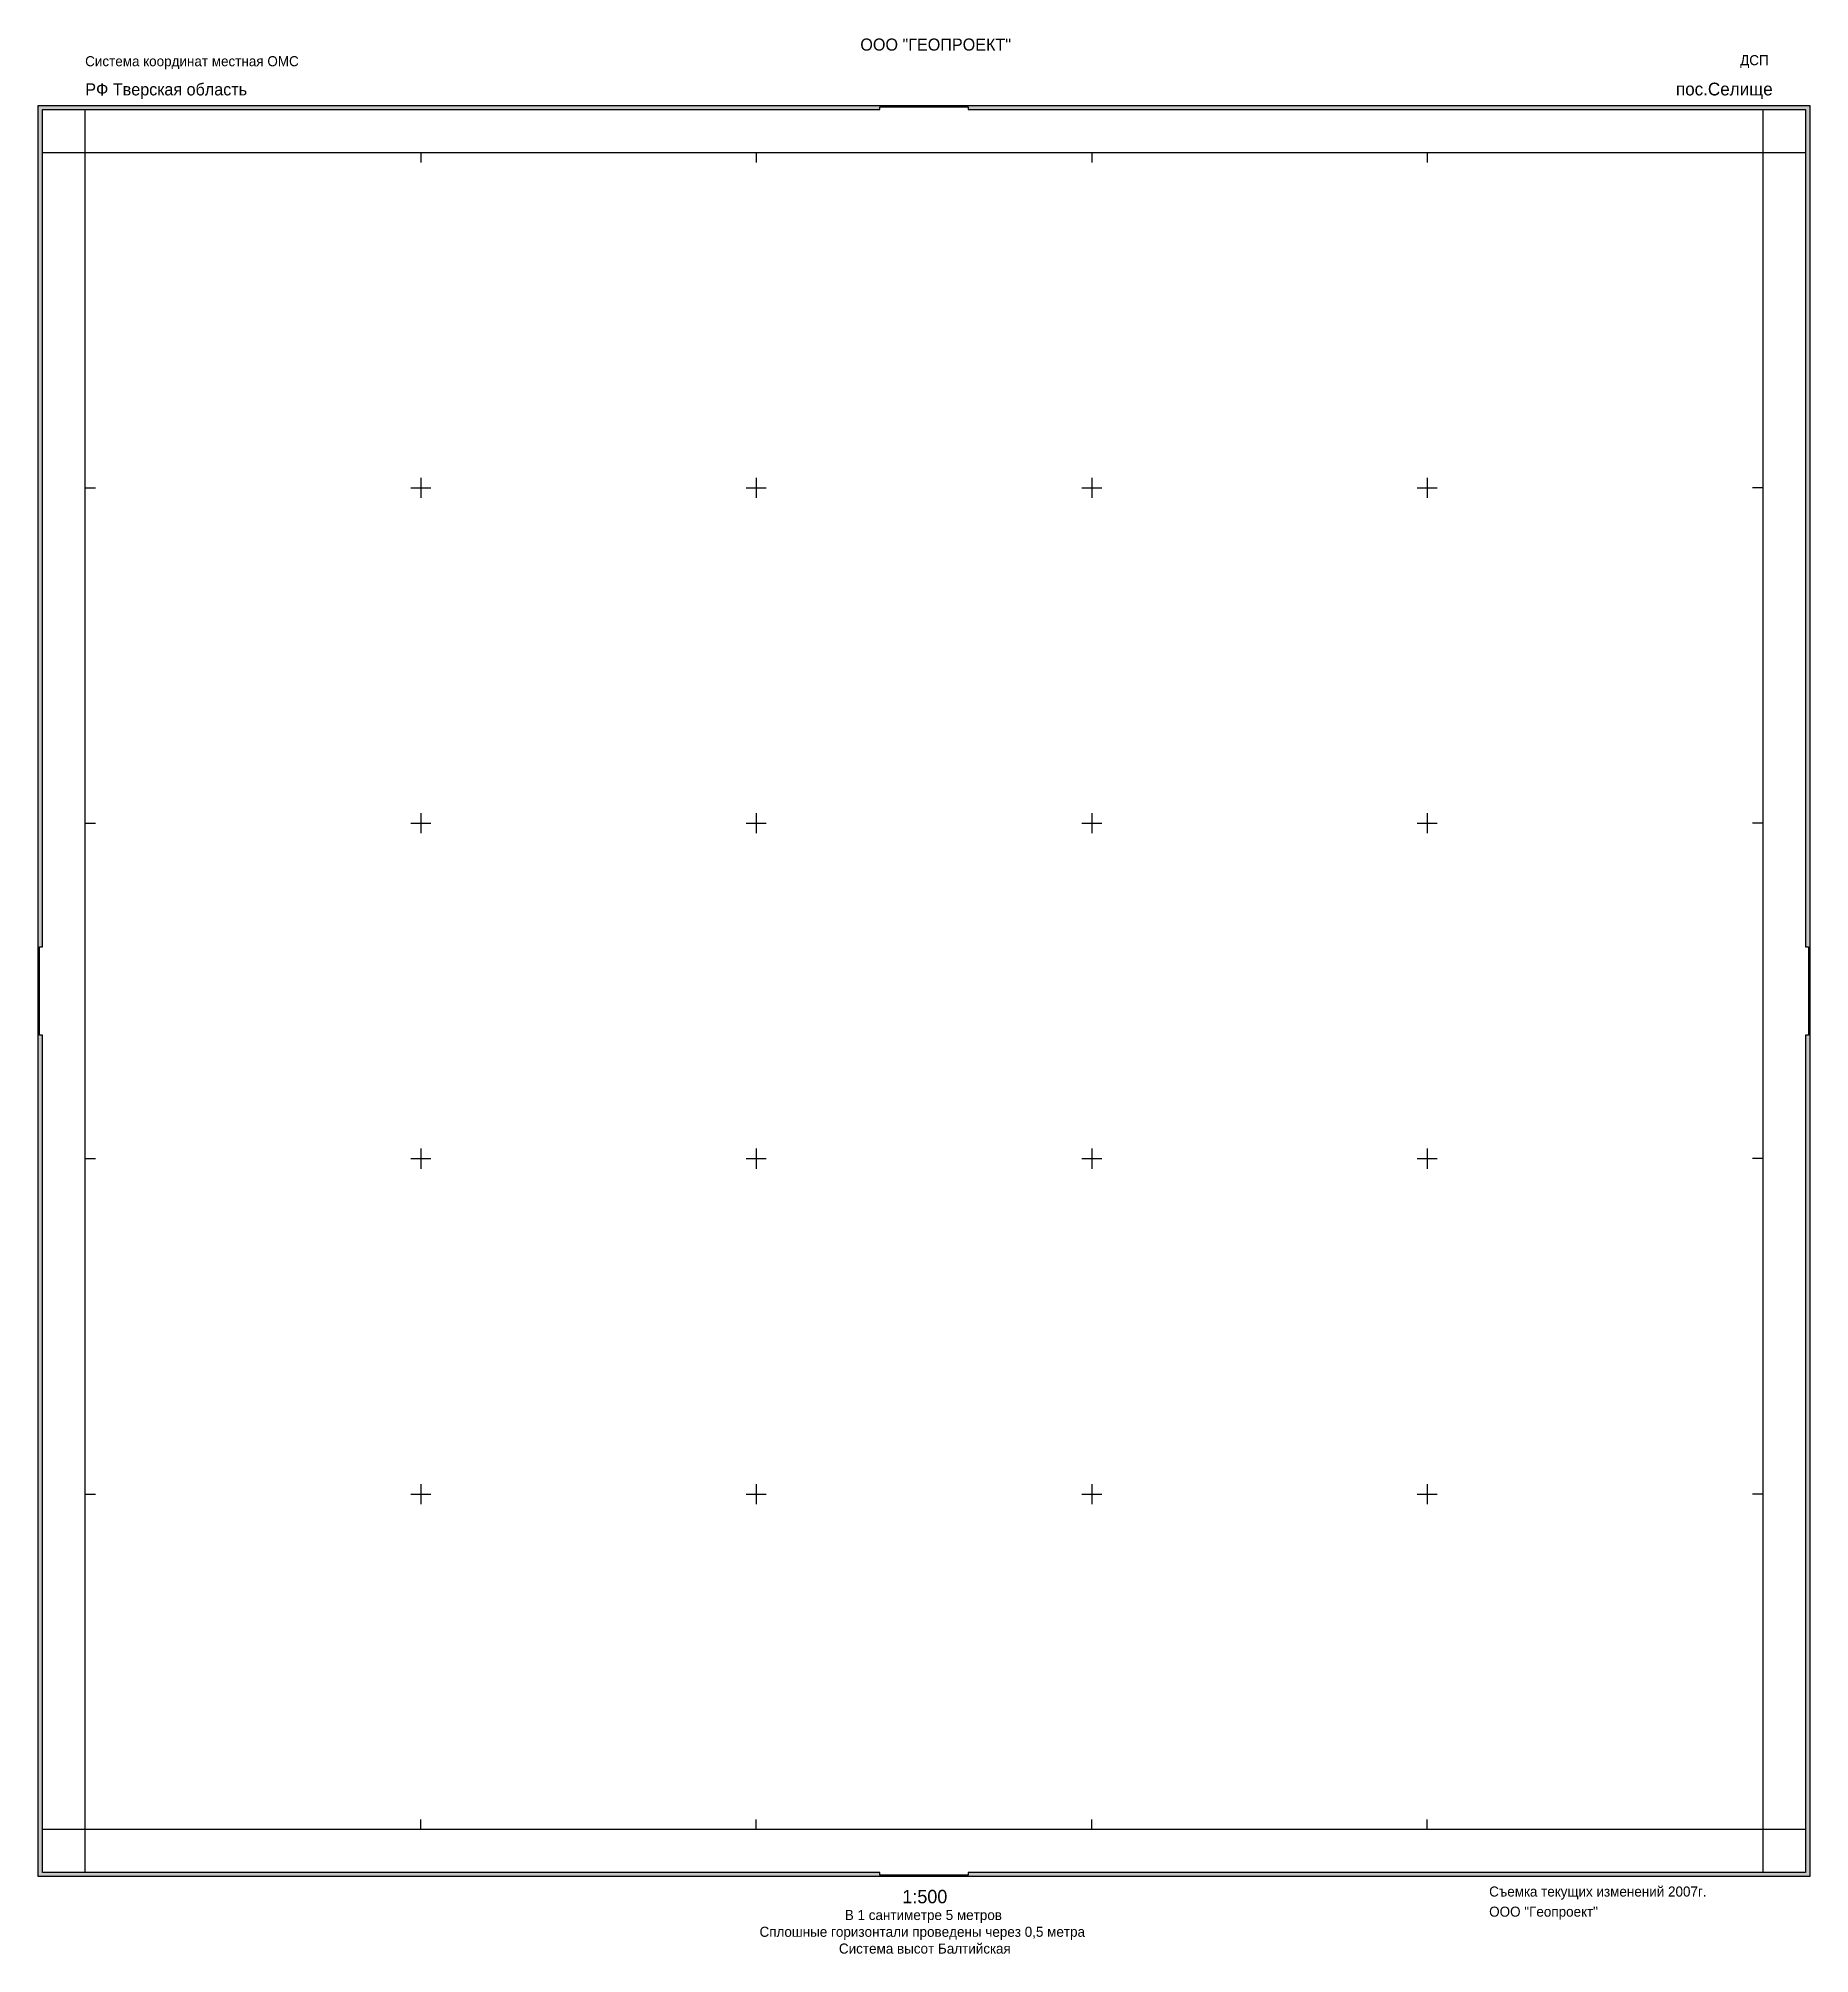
# Model space of a CAD drawing. Header units: metres. Extents: x 21158 to 21422, y 9796 to 10082.
import ezdxf

# ---------------------------------------------------------------- set-up
doc = ezdxf.new("R2010")
doc.units = ezdxf.units.M
doc.layers.add('Формат', color=7, linetype='Continuous')
doc.styles.add('Древний курсив полужирный (Д-432)', font='d432.ttf')
doc.styles.add('Рубленый широкий (Р-151)', font='d431.ttf')
doc.styles.add('Топографический полужирный (Т-132)', font='t132.ttf')

msp = doc.modelspace()

# ---------------------------------------------------------------- hatches: boundary and pattern name
at = {"layer": 'Формат', "linetype": 'Continuous'}
h = msp.add_hatch(color=256, dxfattribs=at)
h.paths.add_polyline_path([(21421.14, 9946.36), (21421.54, 9946.36), (21421.54, 9933.17), (21421.14, 9933.17), (21421.14, 9808.36), (21296.33, 9808.36), (21296.33, 9807.96), (21283.15, 9807.96), (21283.15, 9808.36), (21158.34, 9808.36), (21158.34, 9933.17), (21157.94, 9933.17), (21157.94, 9946.36), (21158.34, 9946.36), (21158.34, 10071.16), (21283.15, 10071.16), (21283.15, 10071.56), (21296.33, 10071.56), (21296.33, 10071.16), (21421.14, 10071.16)], flags=16)
h.paths.add_polyline_path([(21157.74, 10071.76), (21421.74, 10071.76), (21421.74, 9807.76), (21157.74, 9807.76)])

# ---------------------------------------------------------------- linework, layer by layer
for p, q in [((21164.74, 9808.36), (21164.74, 10071.16)), ((21414.74, 10071.16), (21414.74, 9808.36)), ((21158.34, 10064.76), (21421.14, 10064.76)), ((21421.14, 9814.76), (21158.34, 9814.76))]:
    msp.add_line(p, q, dxfattribs=at)
at = {"layer": 'Формат', "color": 72, "linetype": 'Continuous'}
for p, q in [((21214.74, 10064.76), (21214.74, 10063.26)), ((21264.74, 10064.76), (21264.74, 10063.26)), ((21314.74, 10064.76), (21314.74, 10063.26)), ((21364.74, 10064.76), (21364.74, 10063.26)), ((21164.74, 10014.76), (21166.24, 10014.76)), ((21213.24, 10014.76), (21216.24, 10014.76)), ((21214.74, 10016.26), (21214.74, 10013.26)), ((21263.24, 10014.76), (21266.24, 10014.76)), ((21264.74, 10016.26), (21264.74, 10013.26)), ((21313.24, 10014.76), (21316.24, 10014.76)), ((21314.74, 10016.26), (21314.74, 10013.26)), ((21363.24, 10014.76), (21366.24, 10014.76)), ((21364.74, 10016.26), (21364.74, 10013.26)), ((21414.74, 10014.76), (21413.24, 10014.76)), ((21214.74, 9966.26), (21214.74, 9963.26)), ((21264.74, 9966.26), (21264.74, 9963.26)), ((21314.74, 9966.26), (21314.74, 9963.26)), ((21364.74, 9966.26), (21364.74, 9963.26)), ((21164.74, 9964.76), (21166.24, 9964.76)), ((21213.24, 9964.76), (21216.24, 9964.76)), ((21263.24, 9964.76), (21266.24, 9964.76)), ((21313.24, 9964.76), (21316.24, 9964.76)), ((21363.24, 9964.76), (21366.24, 9964.76)), ((21414.74, 9964.76), (21413.24, 9964.76)), ((21164.74, 9914.76), (21166.24, 9914.76)), ((21213.24, 9914.76), (21216.24, 9914.76)), ((21214.74, 9916.26), (21214.74, 9913.26)), ((21263.24, 9914.76), (21266.24, 9914.76)), ((21264.74, 9916.26), (21264.74, 9913.26)), ((21313.24, 9914.76), (21316.24, 9914.76)), ((21314.74, 9916.26), (21314.74, 9913.26)), ((21363.24, 9914.76), (21366.24, 9914.76)), ((21364.74, 9916.26), (21364.74, 9913.26)), ((21414.74, 9914.76), (21413.24, 9914.76)), ((21214.74, 9866.26), (21214.74, 9863.26)), ((21264.74, 9866.26), (21264.74, 9863.26)), ((21314.74, 9866.26), (21314.74, 9863.26)), ((21364.74, 9866.26), (21364.74, 9863.26)), ((21164.74, 9864.76), (21166.24, 9864.76)), ((21213.24, 9864.76), (21216.24, 9864.76)), ((21263.24, 9864.76), (21266.24, 9864.76)), ((21313.24, 9864.76), (21316.24, 9864.76)), ((21363.24, 9864.76), (21366.24, 9864.76)), ((21414.74, 9864.76), (21413.24, 9864.76)), ((21214.74, 9814.76), (21214.74, 9816.26)), ((21264.74, 9814.76), (21264.74, 9816.26)), ((21314.74, 9814.76), (21314.74, 9816.26)), ((21364.74, 9814.76), (21364.74, 9816.26))]:
    msp.add_line(p, q, dxfattribs=at)
at = {"layer": 'Формат', "linetype": 'Continuous', "flags": 128}
for points in [[(21157.74, 10071.76), (21421.74, 10071.76), (21421.74, 9807.76), (21157.74, 9807.76)], [(21421.14, 9946.36), (21421.54, 9946.36), (21421.54, 9933.17), (21421.14, 9933.17), (21421.14, 9808.36), (21296.33, 9808.36), (21296.33, 9807.96), (21283.15, 9807.96), (21283.15, 9808.36), (21158.34, 9808.36), (21158.34, 9933.17), (21157.94, 9933.17), (21157.94, 9946.36), (21158.34, 9946.36), (21158.34, 10071.16), (21283.15, 10071.16), (21283.15, 10071.56), (21296.33, 10071.56), (21296.33, 10071.16), (21421.14, 10071.16)]]:
    msp.add_lwpolyline(points, close=True, dxfattribs=at)

# ---------------------------------------------------------------- texts
at = {"layer": 'Формат', "linetype": 'Continuous'}
for s, height, style, p in [('ООО "ГЕОПРОЕКТ"', 1.8, 'Топографический полужирный (Т-132)', (21280.25, 10079.94)), ('ДСП', 1.5, 'Древний курсив полужирный (Д-432)', (21411.38, 10077.76)), ('Система координат местная ОМС', 1.5, 'Рубленый широкий (Р-151)', (21164.72, 10077.61)), ('РФ Тверская область', 1.8, 'Топографический полужирный (Т-132)', (21164.74, 10073.26)), ('пос.Селище', 1.9, 'Топографический полужирный (Т-132)', (21401.81, 10073.26)), ('1:500', 2, 'Топографический полужирный (Т-132)', (21286.52, 9803.76)), ('Съемка текущих изменений 2007г.', 1.5, 'Рубленый широкий (Р-151)', (21373.97, 9804.76)), ('В 1 сантиметре 5 метров', 1.5, 'Рубленый широкий (Р-151)', (21277.94, 9801.26)), ('ООО "Геопроект"', 1.5, 'Рубленый широкий (Р-151)', (21373.97, 9801.76)), ('Сплошные горизонтали проведены через 0,5 метра', 1.5, 'Рубленый широкий (Р-151)', (21265.23, 9798.76)), ('Система высот Балтийская', 1.5, 'Рубленый широкий (Р-151)', (21277.06, 9796.26))]:
    msp.add_text(s, height=height, dxfattribs=dict(at, style=style)).set_placement(p)

doc.saveas('drawing.dxf')
